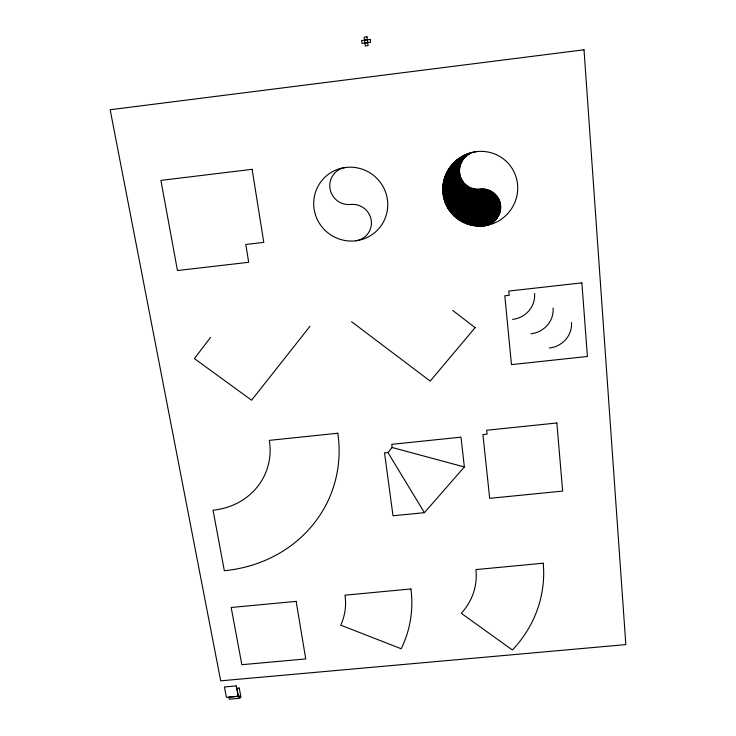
<?xml version="1.0" encoding="UTF-8"?>
<svg xmlns="http://www.w3.org/2000/svg" width="736" height="736" viewBox="0 0 736 736"><rect width="100%" height="100%" fill="white"/><g stroke="black" fill="none" stroke-linecap="round" stroke-linejoin="round"><path stroke-width="1.1" d="M210.597 337.355L194.405 358.579L251.583 400.209L309.985 326.296M475.143 327.63L430.192 381.092L351.523 321.669M364.522 39.983L367.347 39.615M364.918 43.157L367.742 42.798M387.964 452.52L384.523 452.87L393.006 515.77L424.387 512.67M452.714 310.408L475.116 327.695M443.541 197.128L480.231 226.127M443.808 198.288L479.035 226.127M444.13 199.493L477.793 226.09M444.498 200.744L476.486 226.007M444.949 202.05L475.116 225.869M445.473 203.412L473.662 225.676M446.099 204.856L472.116 225.391M446.853 206.402L470.433 225.014M447.782 208.086L468.584 224.498M448.969 209.972L466.477 223.781M450.588 212.198L463.928 222.714M453.376 215.344L460.212 220.736M443.532 181.801L493.782 221.656M443.366 182.638L493.175 222.134M443.219 183.476L492.55 222.585M443.09 184.34L491.896 223.017M442.989 185.205L491.216 223.431M442.897 186.098L490.507 223.827M442.824 186.999L489.771 224.186M442.778 187.919L489.008 224.535M442.75 188.858L488.207 224.848M442.741 189.814L487.361 225.133M442.768 190.78L486.487 225.382M442.814 191.783L485.558 225.602M442.888 192.795L484.592 225.777A37.803 37.076 -41.1 0 0 510.296 165.83A37.803 37.076 -41.1 0 0 445.804 174.607A37.803 37.076 -41.1 0 0 484.592 225.786M442.998 193.835L483.552 225.915M443.146 194.902L482.485 226.016M443.32 195.997L481.381 226.081M448.141 170.025L463.404 182.169M470.111 187.514L500.186 211.453M447.755 170.688L499.974 212.244M447.378 171.359L499.735 213.008M447.019 172.04L499.468 213.762M446.669 172.73L499.183 214.48M446.329 173.429L498.861 215.188M446.007 174.138L498.511 215.869M445.703 174.855L498.143 216.531M445.4 175.582L497.757 217.175M445.114 176.318L497.334 217.801M444.848 177.072L496.901 218.408M444.59 177.827L496.432 218.997M444.351 178.6L495.954 219.567M444.121 179.382L495.438 220.119M443.909 180.182L494.914 220.644M443.716 180.982L494.362 221.159M455.382 161.23L460.322 165.168M454.811 161.745L460.092 165.968M454.259 162.279L459.908 166.787M489.449 190.366L497.426 196.733M453.716 162.822L459.742 167.633M487.333 189.649L498.585 198.628M453.192 163.374L459.623 168.498M485.64 189.262L499.312 200.174M452.668 163.926L459.531 169.409M484.187 189.069L499.818 201.535M452.162 164.496L459.494 170.347M482.871 188.986L500.167 202.786M451.665 165.076L459.494 171.322M481.666 188.996L500.416 203.946M451.186 165.664L459.558 172.334M480.553 189.069L500.572 205.031M450.717 166.262L459.678 173.402M479.476 189.18L500.664 206.071M450.257 166.86L459.871 174.524M478.345 189.244L500.701 207.055M449.806 167.477L460.166 175.729M477.112 189.226L500.673 208.003M449.374 168.102L460.57 177.017M475.76 189.115L500.609 208.904M448.951 168.737L461.15 178.443M474.242 188.876L500.508 209.788M448.537 169.372L461.987 180.081M472.457 188.416L500.36 210.634M466.284 154.302L467.406 155.204M465.492 154.652L466.771 155.682M464.71 155.011L466.173 156.179M463.956 155.379L465.603 156.694M463.211 155.756L465.051 157.237M462.475 156.152L464.517 157.789M461.766 156.566L464.02 158.369M461.067 156.98L463.542 158.958M460.377 157.412L463.082 159.574M459.706 157.854L462.65 160.2M459.052 158.304L462.245 160.853M458.408 158.764L461.858 161.524M457.774 159.234L461.5 162.214M457.157 159.721L461.159 162.923M456.55 160.209L460.856 163.65M455.961 160.715L460.57 164.395M469.651 153.079L470.184 153.502M468.786 153.364L469.439 153.888M467.93 153.658L468.731 154.302M467.102 153.98L468.05 154.744M392.187 447.534L391.764 444.323L461.003 437.166L464.361 466.955M367.42 39.79L367.77 42.605M476.422 151.625A19.035 18.676 -48.5 0 0 459.586 172.61A19.035 18.676 -48.5 0 0 480.176 189.115A18.777 18.391 -34.1 0 1 500.609 205.316A18.777 18.391 -34.1 0 1 483.865 225.878M355.58 240.801A18.52 18.198 32 0 0 371.257 220.515A18.52 18.198 32 0 0 350.686 204.479A18.777 18.474 49.1 0 1 329.93 188.149A18.777 18.474 49.1 0 1 345.69 167.449M571.495 322.534A24.26 23 -18.9 0 1 549.36 348.018M553.086 308.062A24.306 23.193 -18.5 0 1 531.024 333.748M534.557 293.498A24.352 23.386 -18 0 1 512.56 319.387M392.205 447.516L387.946 452.539L424.414 512.67L464.342 466.974L392.205 447.516M366.997 36.8L364.164 37.168L365.277 45.972L368.092 45.604L366.997 36.8M370.254 39.431L361.67 40.535L362.02 43.35L370.604 42.246L370.254 39.431M584.016 49.79L110.161 109.738L220.708 680.828L625.839 644.598L584.016 49.79M252.126 169.298L160.89 180.394L177.459 270.526L248.704 262.283L245.778 244.481L263.773 242.374L252.126 169.298M581.882 282.872L508.778 291.07L509.174 295.283L504.813 295.771L511.456 364.633L587.42 356.463L581.882 282.872M337.806 433.228L269.293 440.376A69.506 63.37 21.9 0 1 213.054 510.186L224.324 570.713A139.086 126.859 22 0 0 337.806 433.228M556.848 422.979L486.68 430.247L487.094 434.148L482.908 434.58L489.688 498.327L562.654 491.087L556.848 422.979M543.223 563.206L475.916 569.59A66.967 60.002 3.4 0 1 461.279 613.309L512.403 649.998A133.98 120.106 3.4 0 0 543.223 563.206M410.918 588.966L344.972 595.176A66.203 58.53 11.6 0 1 340.694 625.158L401.194 648.747A132.471 117.162 11.6 0 0 410.918 588.966M296.139 601.376L231.178 607.485L241.84 664.7L305.744 658.932L296.139 601.376M236.256 685.915L224.416 686.964L226.412 697.332L238.216 696.284L236.256 685.915M239.255 688.04L236.891 688.252L238.602 697.323L240.966 697.121L239.255 688.04M239.586 696.192L228.887 697.13L229.282 699.2L239.982 698.252L239.586 696.192M315.523 215.05A37.278 36.69 40.2 0 0 378.295 229.2A37.278 36.69 40.2 0 0 358.34 168.093A37.278 36.69 40.2 0 0 315.523 215.05"/></g></svg>
